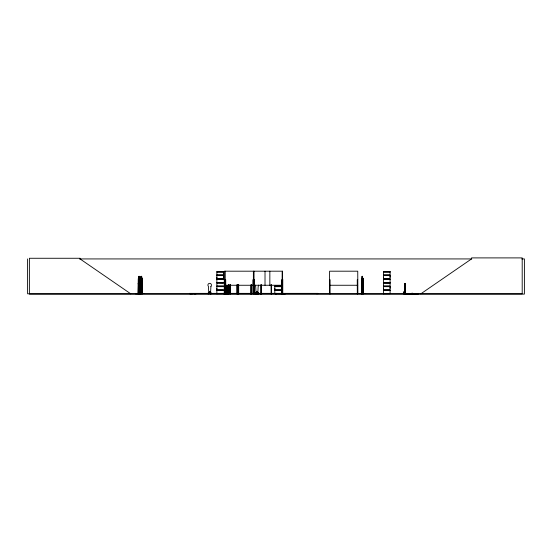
<?xml version="1.0" encoding="UTF-8"?>
<svg xmlns="http://www.w3.org/2000/svg" width="552" height="552" viewBox="0 0 552 552"><rect width="100%" height="100%" fill="white"/><g stroke="black" fill="none" stroke-linecap="round" stroke-linejoin="round"><path stroke-width="0.83" d="M216.874 289.897L216.874 288.282M216.874 278.829L216.874 277.214M223.443 277.214L223.443 275.6L216.867 275.6L216.867 278.829L223.45 278.829L223.45 275.6M281.292 289.897L274.82 289.897L274.827 288.282M383.502 289.897L383.502 286.66L390.085 286.66L390.078 289.897L383.502 289.897L383.509 288.282M383.502 278.829L383.502 275.6L390.085 275.6L390.078 278.829L383.502 278.829L383.509 277.214M390.078 288.282L390.078 286.66M390.078 277.214L390.078 275.6M279.871 293.54L285.315 293.802L274.786 293.678L274.82 290.545L281.292 290.545M285.315 293.533L274.827 293.574M405.078 286.35L405.147 293.271L405.258 285.556M404.851 292.153L404.83 292.236M403.933 292.098L403.947 291.967M404.133 292.36L404.112 291.967M405.12 285.984L404.892 283.348L404.768 293.126M362.064 281.499L361.829 286.143L362.209 284.425C362.416 289.386 363.471 281.665 362.064 282.072M234.89 293.54L241.189 293.54M362.767 288.42L362.912 286.688L362.712 289.979M257.011 292.084L256.887 291.946M359.2 293.54L365.679 293.54M404.747 292.332L404.119 292.18M404.167 292.305L404.63 292.312M139.815 285.046L139.808 278.07M142.009 285.046L142.002 278.07M142.264 283.328L142.064 285.046L140.629 285.046M209.725 292.312L209.788 291.967M216.853 293.795L216.874 290.545M383.44 282.672L390.091 282.734M383.488 293.795L383.509 290.545L390.085 290.545L390.085 293.664L383.454 293.685M135.55 293.795L144.617 293.54M223.567 293.781L232.696 293.54L216.826 293.685M225.83 293.795L225.713 279.74L225.237 279.74M403.753 293.795L403.788 292.657L405.61 292.657M404.071 293.781L404.167 291.849L403.926 293.388M417.885 293.795L417.905 293.388M418.216 293.795L418.299 293.388L416.47 293.574M361.684 293.802L361.636 278.684L362.14 278.07M361.732 281.437L361.526 288.254M361.484 283.638L361.622 282.997L362.761 282.997L362.871 283.604M361.539 283.638L361.677 282.997M138.248 293.802L138.49 278.07M209.539 292.25L209.622 291.946M405.002 283.348L404.864 292.277M362.098 278.125L361.719 283.631M225.154 293.761L225.237 271.191M253.954 293.733L253.975 293.291M329.51 293.519L329.606 271.191L357.744 271.191L357.855 293.533M361.815 282.072L362.202 283.652L362.526 282.031M208.263 293.388L208.021 293.795L208.352 292.657L208.566 293.388M210.346 293.795L210.878 293.388M211.168 293.802L211.002 292.657L210.857 293.795M255.811 293.388L255.61 292.657L255.541 293.574M255.769 293.788L256.349 293.774L255.424 293.781M256.183 293.788L255.624 293.574M258.053 293.781L258.26 292.657L258.108 293.574L257.391 293.781L258.122 293.795M420.859 293.802L471.532 258.929L471.532 257.901L522.199 257.901L522.199 293.802L27.6 293.802L27.6 258.929M208.711 293.802L209.091 293.774L208.207 293.388M210.167 293.802L210.478 293.788M255.797 293.802L255.472 293.574L258.433 293.802L258.246 292.657M79.405 258.929L471.794 258.929M521.812 258.929L524.4 258.929L524.4 294.099L29.38 294.099L29.38 258.267L80.054 258.267L80.054 258.929L130.72 293.802M216.86 271.701L223.457 271.701M383.495 271.701L390.091 271.701M216.874 272.026L223.443 272.026M383.509 272.026L390.078 272.026M216.867 274.951L223.45 274.951L223.45 271.832L216.86 271.819L216.874 274.951M216.826 275.172L223.498 275.172M383.454 275.172L390.126 275.172M216.826 275.372L223.498 275.372M383.454 275.372L390.126 275.372M138.842 276.338L139.483 276.338L139.76 278.705L139.463 283.321L138.911 283.321L138.621 281.934L138.89 276.338L138.856 278.125M138.856 276.393L139.463 276.393M141.05 276.393L141.657 276.393M362.098 276.393L362.574 276.393M139.366 276.683L139.007 276.683L139.366 277.263M141.56 276.683L141.208 276.683L141.56 277.263M138.435 278.07L138.89 278.07M139.428 278.07L139.863 278.07M141.084 278.07L140.463 278.712L140.505 293.802L140.629 293.291M141.623 278.07L142.057 278.07M362.533 278.07L363.023 278.705L363.057 293.802M138.448 278.125L139.856 278.125M142.05 278.125L140.643 278.125L140.443 278.684L140.443 293.802M362.871 278.125L361.788 278.125L361.636 278.684M138.248 278.684L138.4 293.802L138.028 293.291M140.07 278.677L140.015 293.802M142.209 278.677L142.202 293.802L141.816 293.291M362.823 278.07L363.037 278.677M216.826 279.057L223.498 279.057M383.454 279.057L390.126 279.057M216.826 279.257L223.498 279.257M383.454 279.257L390.126 279.257M223.45 279.484L216.867 279.484L216.867 282.596M362.512 279.705L361.995 279.705L362.064 283.687M138.4 279.74L138.035 293.802M139.994 279.74L139.815 293.802L139.753 293.291M140.594 279.74L140.353 293.802M142.195 279.74L142.009 293.802M224.243 279.74L224.747 279.74L224.754 293.802L224.802 293.291M253.375 279.74L252.899 279.74L252.844 293.802M254.03 279.74L254.506 279.74L254.562 293.802M282.41 279.74L282.776 279.74M329.606 279.74L330.089 279.74L330.082 293.802M357.744 279.74L357.268 279.74L357.323 293.802M361.684 279.74L361.822 293.802M362.008 279.767L362.498 279.767M362.14 280.057L362.14 280.63M361.939 281.265L362.457 281.265L362.623 283.631L362.388 288.248L361.953 288.248L361.719 286.861M361.677 281.437L362.05 281.437M362.457 281.437L362.981 282.051L362.761 281.437M361.684 281.499L362.809 281.499M362.029 281.61L362.029 282.189M362.519 281.934L362.098 281.934L362.098 278.705L362.519 278.705L362.443 283.052M216.874 282.514L223.457 282.734M383.509 282.514L390.078 282.514L390.078 279.484L383.502 279.484L383.502 282.596L390.091 282.603M223.457 282.886L216.86 282.9L216.874 286.012M216.874 283.086L223.443 283.086M383.509 283.086L390.078 283.086M140.015 283.328L139.87 285.046L138.428 285.046M140.443 283.328L140.698 284.991L142.05 284.991M362.519 283.321L362.098 283.321L361.877 281.934M361.526 283.611L361.67 289.979L362.767 289.979L362.981 278.677M138.448 284.991L139.856 284.991M224.291 285.26L282.169 285.26M329.606 285.26L357.744 285.26M216.867 286.012L223.45 286.012M274.82 286.012L281.292 286.012M216.826 286.24L223.498 286.24M274.772 286.24L281.334 286.24M383.454 286.24L390.126 286.24M216.826 286.44L223.498 286.44M274.772 286.44L281.334 286.44M383.454 286.44L390.126 286.44M223.45 286.66L216.867 286.66L216.867 289.897L223.45 289.897M281.292 286.66L274.82 286.66L274.82 289.897M362.823 288.42L361.67 288.42L361.539 286.688L361.726 288.42M361.629 289.917L362.754 289.917M216.826 290.117L223.498 290.117M274.772 290.117L281.334 290.117M383.454 290.117L390.126 290.117M216.826 290.317L223.498 290.317M274.772 290.317L281.334 290.317M383.454 290.317L390.126 290.317M216.867 290.545L223.45 290.545M226.044 293.278L226.458 293.278M228.052 293.278L227.652 293.795M411.702 293.243L412.868 293.243M139.621 293.291L140.029 293.802M140.643 293.291L140.256 293.802M329.551 293.291L330.144 293.291L330.137 293.802M357.799 293.291L357.213 293.291L357.213 293.802M361.643 293.291L362.022 293.291M362.857 293.291L363.237 293.291M403.816 293.388L405.582 293.388M250.829 293.802L252.195 293.533L250.898 293.767M260.158 293.802L262.8 293.533L260.227 293.767M271.57 293.436L275.676 293.436L275.676 293.802M208.207 293.574L211.002 293.574M216.874 293.574L232.696 293.54M252.195 293.533L250.856 293.519M262.8 293.533L260.171 293.512M383.509 293.574L390.078 293.574M253.492 293.761L253.43 293.291M403.774 293.678L418.312 293.678M282.5 293.795L282.589 271.191M282.251 293.761L282.169 279.74L281.692 279.74L281.637 293.802M276.31 293.761L276.207 293.291L276.152 293.802M139.663 293.761L139.663 283.873M227.672 285.515L227.721 293.802L227.845 285.515M141.623 276.338L141.657 283.321L141.105 283.321L140.815 281.934L141.084 276.338M362.498 281.499L362.733 282.072M404.961 283.404L405.154 285.101M362.705 282.997L362.912 283.631M418.34 293.774L403.871 293.788M140.463 283.321L140.677 285.046M138.497 284.991L138.248 283.328L138.483 285.046M415.904 293.574L414.083 293.574M413.2 293.574L411.371 293.574M405.582 292.657L405.61 293.574M404.05 291.849L404.043 293.388M363.209 293.802L363.195 279.74L362.885 293.802M362.954 293.291L362.981 293.802M362.74 281.934L362.533 276.338M362.733 282.879L362.733 285.301M362.574 278.125L362.588 276.338L362.084 276.338L362.084 278.07M362.14 276.338L362.153 278.125M361.981 289.669L362.002 293.802M361.926 293.291L361.905 293.802M357.689 293.291L357.689 293.802M329.661 293.291L329.661 293.802M317.883 293.802L317.883 293.367L189.522 293.367L189.522 293.802M316.855 293.367L316.855 293.802M282.769 279.74L282.769 293.802L282.652 293.291M282.417 271.191L282.41 293.802L282.389 293.291M282.113 293.802L282.169 271.191L224.291 271.191L224.243 293.802M281.748 293.291L281.748 293.802M275.786 293.291L275.786 293.802M271.515 284.701L271.57 293.802M271.467 293.291L271.467 293.802M271.039 284.701L271.094 293.802M270.984 293.291L270.984 293.802M269.845 271.191L269.845 285.26M265.015 271.191L265.015 285.26M261.51 293.291L261.51 293.802M261.372 284.818L261.441 293.802M261.31 293.291L261.296 293.802M261.048 284.818L261.11 293.802M260.958 284.818L260.91 293.802M257.349 293.388L257.349 291.849L256.542 291.849L256.542 293.388M254.451 293.291L254.451 293.802M254.03 271.191L253.996 293.802M253.375 271.191L253.416 293.802M251.464 284.818L251.47 293.802M251.422 284.818L251.422 293.802M238.719 293.291L238.719 293.802M238.678 284.701L238.692 293.802M238.574 284.701L238.567 293.802M238.402 284.701L238.388 293.802M237.677 284.701L237.691 293.802M237.581 284.701L237.553 293.802M237.512 284.818L237.463 293.802M237.401 284.701L237.36 293.802M237.098 284.818L237.167 293.802M237.001 284.818L237.022 293.802M236.96 293.291L236.96 293.802M230.267 284.701L230.267 293.802M230.108 284.701L230.087 293.802M230.053 293.291L230.025 293.802M229.936 284.701L229.915 293.802M228.694 293.291L228.694 293.802M228.68 284.701L228.583 293.802L228.514 284.701M228.459 293.291L228.431 293.802M228.342 284.701L228.335 293.802M228.004 285.515L228.038 293.795M227.914 293.278L227.893 293.795M226.417 285.515L226.437 293.795M226.327 293.278L226.299 293.795M226.251 285.515L226.265 293.795M226.078 285.515L226.051 293.795M225.658 293.291L225.665 293.802M225.292 293.291L225.292 293.802M224.636 293.291L224.643 293.802M224.353 293.291L224.347 293.802M224.188 293.291L224.188 293.802M210.084 293.388L210.084 291.849L209.277 291.849L209.284 293.388M196.05 293.802L193.855 293.802M192.627 293.802L190.461 293.802M190.543 293.367L190.543 293.802M141.974 293.291L141.947 293.802M141.857 283.873L141.836 293.802M141.657 278.125L141.678 276.338L141.036 276.338L141.05 278.125M139.428 276.338L139.408 278.125M138.186 293.291L138.159 293.802M258.695 285.101A1.759 1.759 0 0 1 258.177 286.35L257.812 293.126L256.052 293.126L255.693 286.35A1.759 1.759 0 0 1 255.176 285.101M210.919 286.35L210.553 293.126L208.794 293.126L208.428 286.35A1.759 1.759 0 0 1 208.428 283.859A1.759 1.759 0 0 1 210.919 283.859A1.759 1.759 0 0 1 210.919 286.35M362.968 283.321L362.83 285.046L362.981 283.328M390.091 271.819L383.495 271.825L383.509 274.951L390.085 274.951L390.085 271.832M139.463 278.705L138.911 278.705L138.911 281.934L139.463 281.934L139.463 278.705M141.657 278.705L141.105 278.705L141.105 281.934L141.657 281.934L141.657 278.705M390.091 282.886L383.495 282.886L383.509 286.012L390.085 286.012L390.085 282.9M361.691 283.328L361.829 285.046L361.705 283.321M362.388 283.631L361.953 283.631L361.953 286.861L362.388 286.861L362.388 283.631M251.008 293.802L251.008 284.818L250.953 293.802"/></g></svg>
